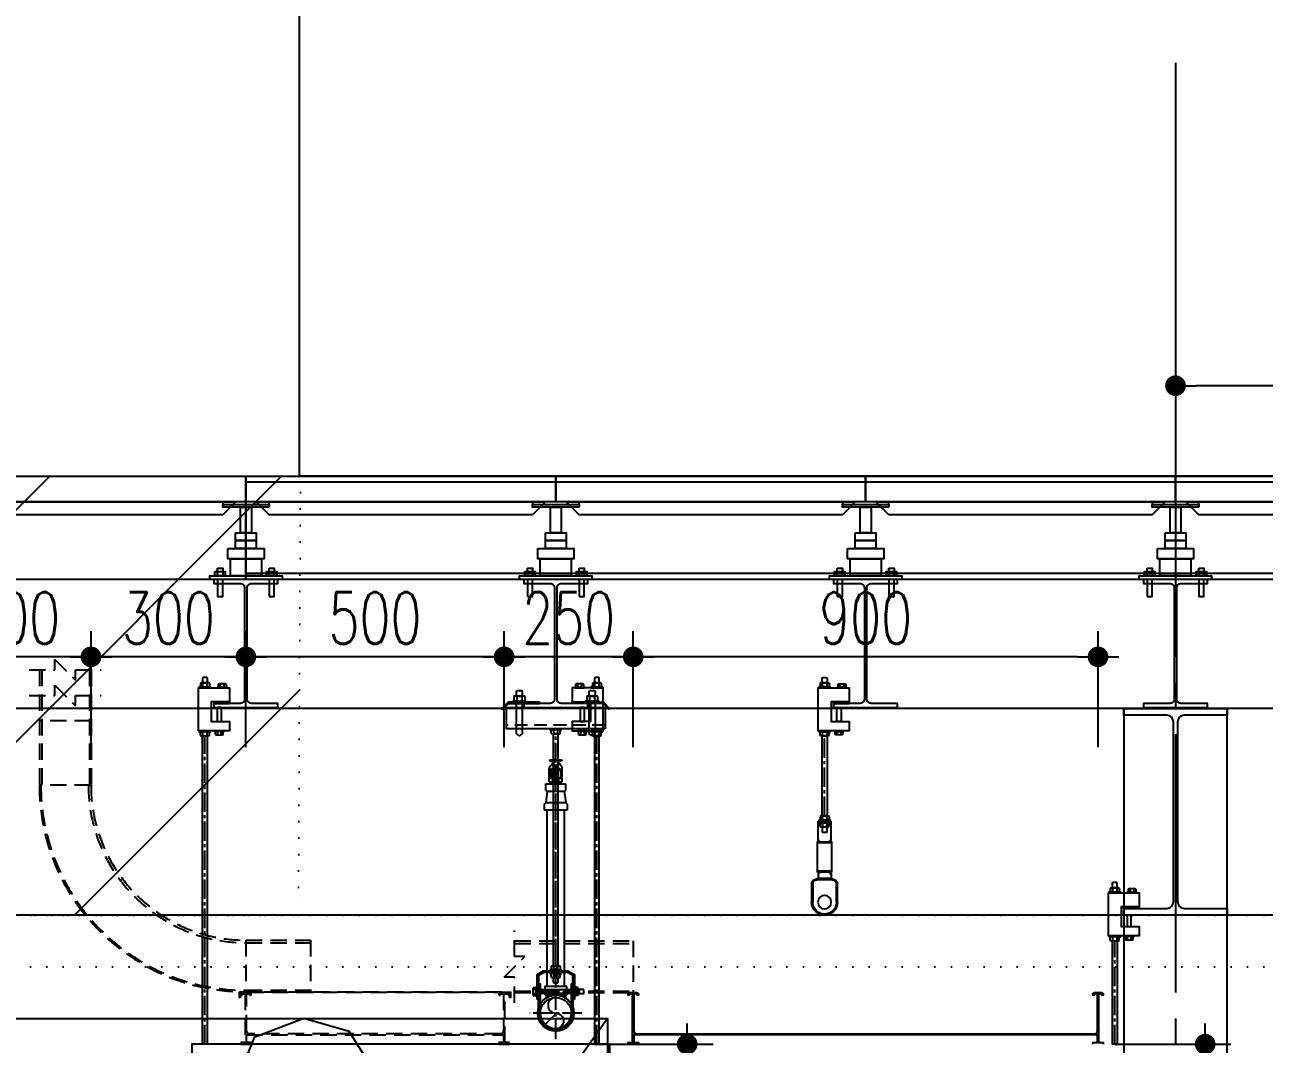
# Model space of a CAD drawing. Header units: millimetres. Extents: x -192235 to 515711, y 45168 to 947868.
# Drawn here: x 132572 to 134972, y 465600 to 467574 of the extents above; entities that cross this region are included whole.
import ezdxf
from ezdxf.enums import TextEntityAlignment as Align

# ---------------------------------------------------------------- set-up
doc = ezdxf.new("R2010")
doc.units = ezdxf.units.MM
doc.header["$LTSCALE"] = 1000
doc.header["$PDMODE"] = 1
for name, pattern in [('CENTER2', [1.125, 0.75, -0.125, 0.125, -0.125]), ('DOT2', [3.175, 0, -3.175]), ('HIDDEN', [0.375, 0.25, -0.125]), ('HIDDEN2', [4.7625, 3.175, -1.5875]), ('TPH12-SEC-@20-1$0$CENTERK0', [0.65, 0.5, -0.05, 0.05, -0.05]), ('TPH12-SEC-@20-1$0$CENTERK5', [6.916, 6.667, -0.083, 0.083, -0.083])]:
    doc.linetypes.add(name, pattern=pattern)
for name, color, linetype in [('0-LEVEL LINE', 4, 'DOT2'), ('0-tool', 1, 'Continuous'), ('e-eq-SWB', 130, 'Continuous'), ('E-POWER-CABL', 80, 'Continuous'), ('FS-EQ', 10, 'Continuous'), ('FS-LINE', 10, 'Continuous'), ('FS-Support-1', 2, 'Continuous'), ('Hook-up', 130, 'HIDDEN2'), ('LED-Light-L25', 7, 'Continuous'), ('LIGHTING', 2, 'Continuous'), ('LIGHTING-W', 7, 'Continuous'), ('M-DIM', 1, 'Continuous'), ('man', 7, 'Continuous'), ('MOVE-IN', 220, 'Continuous'), ('SM-SEC-Cm$0$SUPPORT', 2, 'Continuous'), ('SUPPORT', 2, 'Continuous'), ('TPH12-SEC-@20-1$0$H-SIN', 252, 'TPH12-SEC-@20-1$0$CENTERK5'), ('TPH12-SEC-@20-1$0$KABE1', 252, 'Continuous'), ('TPH12-SEC-@20-1$0$STEEL-NEDA', 252, 'Continuous'), ('TPH12-SEC-@20-1$0$STEEL2', 252, 'Continuous'), ('TPH12-SEC-@20-1$0$STEEL3', 252, 'Continuous'), ('TPH12-SEC-@20-1$0$SUGATA3', 252, 'Continuous'), ('WY-J-D', 2, 'Continuous'), ('WY-J-U', 2, 'Continuous'), ('YCD-Xfa-Sec-24$0$Raised Floor', 1, 'Continuous')]:
    doc.layers.add(name, color=color, linetype=linetype)
doc.styles.add('aa-txt', font='simplex.shx', dxfattribs={"width": 0.7, "bigfont": 'chineset.shx'})
doc.styles.add('ROMAND', font='romand', dxfattribs={"height": 5})
doc.dimstyles.new('50-DIM', dxfattribs={"dimscale": 50, "dimtxt": 2, "dimasz": 0.8, "dimexe": 1, "dimexo": 1, "dimgap": 0.5, "dimtad": 1, "dimdec": 0, "dimdsep": 46, "dimtxsty": 'aa-txt', "dimblk": 'DOT', "dimcen": 5, "dimclrd": 256, "dimclre": 256, "dimclrt": 256, "dimadec": 0, "dimazin": 0, "dimtfac": 1, "dimtdec": 0, "dimtix": 1, "dimtmove": 2, "dimatfit": 3, "dimldrblk": 'DOT', "dimfxl": 1, "dimtolj": 1, "dimtzin": 0, "dimarcsym": 0})
doc.dimstyles.new('50-DIM-ct', dxfattribs={"dimscale": 50, "dimtxt": 2, "dimasz": 0.8, "dimexe": 1, "dimexo": 1, "dimgap": 0.5, "dimtad": 1, "dimdec": 0, "dimdsep": 46, "dimtxsty": 'aa-txt', "dimblk": 'DOT', "dimcen": 5, "dimclrd": 256, "dimclre": 256, "dimclrt": 256, "dimadec": 0, "dimazin": 0, "dimtfac": 1, "dimtdec": 0, "dimtix": 1, "dimtmove": 2, "dimatfit": 3, "dimldrblk": 'DOT', "dimfxl": 1, "dimtvp": 1, "dimtolj": 1, "dimtzin": 0, "dimarcsym": 0})

# ---------------------------------------------------------------- blocks, each defined once
blk = doc.blocks.new('TPH12-SEC-@20-1')
at = {"layer": 'TPH12-SEC-@20-1$0$H-SIN'}
blk.add_line((83854.8, 466700), (201769.6, 466700), dxfattribs=at)
at = {"layer": 'TPH12-SEC-@20-1$0$KABE1'}
blk.add_lwpolyline([(133000, 466700), (133000, 466500), (130000, 466500), (130000, 466700), (133000, 466700)], dxfattribs=at)
at = {"layer": 'TPH12-SEC-@20-1$0$STEEL-NEDA'}
for points in [[(133062, 466500), (132938, 466500), (132938, 466492), (132989.5, 466492, -0.414214), (132997.5, 466484), (132997.5, 466268, -0.414214), (132989.5, 466260), (132938, 466260), (132938, 466252), (133062, 466252), (133062, 466260), (133010.5, 466260, -0.414214), (133002.5, 466268), (133002.5, 466484, -0.414214), (133010.5, 466492), (133062, 466492)], [(133662, 466500), (133538, 466500), (133538, 466492), (133589.5, 466492, -0.414214), (133597.5, 466484), (133597.5, 466268, -0.414214), (133589.5, 466260), (133538, 466260), (133538, 466252), (133662, 466252), (133662, 466260), (133610.5, 466260, -0.414214), (133602.5, 466268), (133602.5, 466484, -0.414214), (133610.5, 466492), (133662, 466492)], [(134262, 466500), (134138, 466500), (134138, 466492), (134189.5, 466492, -0.414214), (134197.5, 466484), (134197.5, 466268, -0.414214), (134189.5, 466260), (134138, 466260), (134138, 466252), (134262, 466252), (134262, 466260), (134210.5, 466260, -0.414214), (134202.5, 466268), (134202.5, 466484, -0.414214), (134210.5, 466492), (134262, 466492)], [(134862, 466500), (134738, 466500), (134738, 466492), (134789.5, 466492, -0.414214), (134797.5, 466484), (134797.5, 466268, -0.414214), (134789.5, 466260), (134738, 466260), (134738, 466252), (134862, 466252), (134862, 466260), (134810.5, 466260, -0.414214), (134802.5, 466268), (134802.5, 466484, -0.414214), (134810.5, 466492), (134862, 466492)]]:
    blk.add_lwpolyline(points, format="xyb", close=True, dxfattribs=at)
at = {"layer": 'TPH12-SEC-@20-1$0$STEEL2'}
blk.add_lwpolyline([(134700, 466250), (134900, 466250), (134900, 466237), (134817, 466237, 0.414214), (134804, 466224), (134804, 465876, 0.414214), (134817, 465863), (134900, 465863), (134900, 465850), (134700, 465850), (134700, 465863), (134783, 465863, 0.414214), (134796, 465876), (134796, 466224, 0.414214), (134783, 466237), (134700, 466237)], format="xyb", close=True, dxfattribs=at)
at = {"layer": 'TPH12-SEC-@20-1$0$STEEL3', "linetype": 'TPH12-SEC-@20-1$0$CENTERK0'}
blk.add_line((134800, 467500), (134800, 462400), dxfattribs=at)
at = {"layer": 'TPH12-SEC-@20-1$0$STEEL3'}
for p, q in [((145000, 466250), (130000, 466250)), ((145000, 465850), (130000, 465850))]:
    blk.add_line(p, q, dxfattribs=at)
blk.add_lwpolyline([(134700, 463950), (134900, 463950), (134900, 466250), (134700, 466250)], close=True, dxfattribs=at)
at = {"layer": 'TPH12-SEC-@20-1$0$SUGATA3'}
for p, q in [((136000, 466688), (133000, 466688)), ((133000, 466512), (136000, 466512))]:
    blk.add_line(p, q, dxfattribs=at)
blk.add_lwpolyline([(133000, 466700), (136000, 466700), (136000, 466500), (133000, 466500)], close=True, dxfattribs=at)
blk = doc.blocks.new('_Dot')
at = {"color": 0, "linetype": 'ByBlock', "lineweight": -2}
blk.add_line((-0.5, 0), (-1, 0), dxfattribs=at)
at = {"color": 0, "linetype": 'ByBlock', "const_width": 0.5}
blk.add_lwpolyline([(-0.25, 0, 1), (0.25, 0, 1)], format="xyb", close=True, dxfattribs=at)
blk = doc.blocks.new('*D57')
at = {"layer": 'DEFPOINTS', "color": 0, "transparency": 16777216}
for p in [(134800, 467100), (136265, 467100), (134800, 466875)]:
    blk.add_point(p, dxfattribs=at)
at = {"layer": 'MOVE-IN', "lineweight": -2, "transparency": 16777216}
for p, q in [((134800, 467050), (134800, 466825)), ((136265, 467050), (136265, 466825)), ((136225, 466875), (134840, 466875))]:
    blk.add_line(p, q, dxfattribs=at)
at = {"layer": 'MOVE-IN', "lineweight": -2, "transparency": 16777216, "xscale": 40, "yscale": 40, "zscale": 40, "rotation": 180}
blk.add_blockref('_Dot', (134800, 466875), dxfattribs=at)
at = {"layer": 'MOVE-IN', "lineweight": -2, "transparency": 16777216, "xscale": 40, "yscale": 40, "zscale": 40}
blk.add_blockref('_Dot', (136265, 466875), dxfattribs=at)
at = {"layer": 'MOVE-IN', "transparency": 16777216, "insert": (135532.5, 466950), "char_height": 100, "attachment_point": 5, "style": 'aa-txt'}
blk.add_mtext('\\A1;1465', dxfattribs=at)
blk = doc.blocks.new('DOT')
at = {"color": 0}
blk.add_line((-1, 0), (1, 0), dxfattribs=at)
at = {"color": 3, "const_width": 0.5}
blk.add_lwpolyline([(-0.25, 0, 1), (0.25, 0, 1)], format="xyb", close=True, dxfattribs=at)
blk = doc.blocks.new('Nut-M10')
for p, q in [((-10.9, 1.5), (-10.9, 0.5)), ((-8.7, 2.8), (-10.6, 2)), ((-10.4, 2), (10.4, 2)), ((-10.4, 0), (10.4, 0)), ((-8.7, 9.2), (-8.7, 2.8)), ((6.5, 10), (-6.5, 10)), ((-4.3, 9.2), (-4.3, 2.8)), ((4.3, 2.8), (4.3, 9.2)), ((8.7, 9.2), (8.7, 2.8)), ((8.7, 2.8), (10.6, 2)), ((10.9, 1.5), (10.9, 0.5))]:
    blk.add_line(p, q)
for centre, radius, start, end in [((-10.4, 1.5), 0.5, 90, 180), ((-10.4, 0.5), 0.5, 180, 270), ((-6.5, 6.7), 3.33, 49.441, 130.559), ((-6.5, 5.3), 3.33, 229.441, 310.559), ((0, -2.1), 12.1, 69.065, 110.935), ((0, 14.1), 12.1, 249.065, 290.935), ((6.5, 6.7), 3.33, 49.441, 130.559), ((6.5, 5.3), 3.33, 229.441, 310.559), ((10.4, 1.5), 0.5, 0, 90), ((10.4, 0.5), 0.5, 270, 0)]:
    blk.add_arc(centre, radius, start, end)
blk = doc.blocks.new('Nut-M8')
for p, q in [((-8.9, 1.2), (-8.9, 0.4)), ((-7.5, 2.2), (-8.7, 1.5)), ((-8.5, 1.6), (8.6, 1.6)), ((-8.5, 0), (8.6, 0)), ((-7.5, 7.3), (-7.5, 2.2)), ((5.6, 8), (-5.6, 8)), ((-3.8, 7.3), (-3.8, 2.2)), ((3.8, 2.2), (3.8, 7.3)), ((7.5, 7.3), (7.5, 2.2)), ((7.5, 2.2), (8.7, 1.5)), ((9, 1.2), (9, 0.4))]:
    blk.add_line(p, q)
for centre, radius, start, end in [((-8.5, 1.2), 0.4, 90, 180), ((-8.5, 0.4), 0.4, 180, 270), ((-5.6, 5), 3.03, 51.7868, 128.2132), ((-5.6, 4.6), 3.03, 231.7868, 308.2132), ((0, -3.2), 11.2, 70.3471, 109.6529), ((0, 12.8), 11.2, 250.3471, 289.6529), ((5.6, 5), 3.03, 51.7868, 128.2132), ((5.6, 4.6), 3.03, 231.7868, 308.2132), ((8.6, 1.2), 0.4, 0, 90), ((8.6, 0.4), 0.4, 270, 0)]:
    blk.add_arc(centre, radius, start, end)
blk = doc.blocks.new('HG-S-r')
blk.add_lwpolyline([(0.87, 5), (0.77, 4.9), (0.77, 4), (1.73, 4), (1.73, 4.9), (1.63, 5)], close=True)
blk.add_lwpolyline([(-0.5, 0.3), (0, 0.3), (0, -3.5), (-3.5, -3.5), (-3.5, -5.3), (2.5, -5.3), (2.5, 3), (-3.5, 3), (-3.5, 0.3), (-0.5, 0.3), (-0.5, 0), (-3.5, 0), (-3.5, 0.3)])
at = {"xscale": 0.1, "yscale": 0.1, "zscale": 0.1}
for name, p in [('Nut-M8', (-2.1, 3)), ('Nut-M10', (1.25, 3))]:
    blk.add_blockref(name, p, dxfattribs=at)
at = {"xscale": 0.1, "yscale": 0.1, "zscale": 0.1, "rotation": 180}
for name, p in [('Nut-M8', (-1.55, -5.3)), ('Nut-M10', (1.25, -5.3))]:
    blk.add_blockref(name, p, dxfattribs=at)
blk = doc.blocks.new('HG-S-l')
blk.add_lwpolyline([(-1.63, 5), (-1.73, 4.9), (-1.73, 4), (-0.77, 4), (-0.77, 4.9), (-0.87, 5)], close=True)
blk.add_lwpolyline([(0.5, 0.3), (0, 0.3), (0, -3.5), (3.5, -3.5), (3.5, -5.3), (-2.5, -5.3), (-2.5, 3), (3.5, 3), (3.5, 0.3), (0.5, 0.3), (0.5, 0), (3.5, 0), (3.5, 0.3)])
at = {"xscale": 0.1, "yscale": 0.1, "zscale": 0.1}
for name, p in [('Nut-M10', (-1.25, 3)), ('Nut-M8', (2.1, 3))]:
    blk.add_blockref(name, p, dxfattribs=at)
at = {"xscale": 0.1, "yscale": 0.1, "zscale": 0.1, "rotation": 180}
for name, p in [('Nut-M10', (-1.25, -5.3)), ('Nut-M8', (1.55, -5.3))]:
    blk.add_blockref(name, p, dxfattribs=at)
blk = doc.blocks.new('*D193')
at = {"layer": 'DEFPOINTS', "color": 0, "transparency": 16777216}
for p in [(133000, 466350), (133000, 466125), (133500, 466125)]:
    blk.add_point(p, dxfattribs=at)
at = {"layer": 'M-DIM', "lineweight": -2, "transparency": 16777216}
for p, q in [((133000, 466175), (133000, 466400)), ((133500, 466175), (133500, 466400)), ((133460, 466350), (133040, 466350))]:
    blk.add_line(p, q, dxfattribs=at)
at = {"layer": 'M-DIM', "lineweight": -2, "transparency": 16777216, "xscale": 40, "yscale": 40, "zscale": 40, "rotation": 180}
blk.add_blockref('DOT', (133000, 466350), dxfattribs=at)
at = {"layer": 'M-DIM', "lineweight": -2, "transparency": 16777216, "xscale": 40, "yscale": 40, "zscale": 40}
blk.add_blockref('DOT', (133500, 466350), dxfattribs=at)
at = {"layer": 'M-DIM', "transparency": 16777216, "insert": (133250, 466425), "char_height": 100, "attachment_point": 5, "style": 'aa-txt'}
blk.add_mtext('\\A1;500', dxfattribs=at)
blk = doc.blocks.new('*D194')
at = {"layer": 'DEFPOINTS', "color": 0, "transparency": 16777216}
for p in [(133629.5, 465600), (133629.5, 463950), (133854.5, 463950)]:
    blk.add_point(p, dxfattribs=at)
at = {"layer": 'M-DIM', "lineweight": -2, "transparency": 16777216}
for p, q in [((133679.5, 465600), (133904.5, 465600)), ((133854.5, 465560), (133854.5, 463990)), ((133679.5, 463950), (133904.5, 463950))]:
    blk.add_line(p, q, dxfattribs=at)
at = {"layer": 'M-DIM', "lineweight": -2, "transparency": 16777216, "xscale": 40, "yscale": 40, "zscale": 40}
for p, rotation in [((133854.5, 465600), 90), ((133854.5, 463950), 270)]:
    blk.add_blockref('DOT', p, dxfattribs=dict(at, rotation=rotation))
at = {"layer": 'M-DIM', "transparency": 16777216, "insert": (133779.5, 464775), "char_height": 100, "attachment_point": 5, "rotation": 90, "style": 'aa-txt'}
blk.add_mtext('\\A1;1650', dxfattribs=at)
blk = doc.blocks.new('*D195')
at = {"layer": 'DEFPOINTS', "color": 0, "transparency": 16777216}
for p in [(132700, 466350), (132700, 466125), (133000, 466125)]:
    blk.add_point(p, dxfattribs=at)
at = {"layer": 'M-DIM', "lineweight": -2, "transparency": 16777216}
for p, q in [((132700, 466175), (132700, 466400)), ((133000, 466175), (133000, 466400)), ((132960, 466350), (132740, 466350))]:
    blk.add_line(p, q, dxfattribs=at)
at = {"layer": 'M-DIM', "lineweight": -2, "transparency": 16777216, "xscale": 40, "yscale": 40, "zscale": 40, "rotation": 180}
blk.add_blockref('DOT', (132700, 466350), dxfattribs=at)
at = {"layer": 'M-DIM', "lineweight": -2, "transparency": 16777216, "xscale": 40, "yscale": 40, "zscale": 40}
blk.add_blockref('DOT', (133000, 466350), dxfattribs=at)
at = {"layer": 'M-DIM', "transparency": 16777216, "insert": (132850, 466425), "char_height": 100, "attachment_point": 5, "style": 'aa-txt'}
blk.add_mtext('\\A1;300', dxfattribs=at)
blk = doc.blocks.new('*D192')
at = {"layer": 'DEFPOINTS', "color": 0, "transparency": 16777216}
for p in [(132400, 466350), (132400, 466125), (132700, 466125)]:
    blk.add_point(p, dxfattribs=at)
at = {"layer": 'M-DIM', "lineweight": -2, "transparency": 16777216}
for p, q in [((132400, 466175), (132400, 466400)), ((132700, 466175), (132700, 466400)), ((132660, 466350), (132440, 466350))]:
    blk.add_line(p, q, dxfattribs=at)
at = {"layer": 'M-DIM', "lineweight": -2, "transparency": 16777216, "xscale": 40, "yscale": 40, "zscale": 40, "rotation": 180}
blk.add_blockref('DOT', (132400, 466350), dxfattribs=at)
at = {"layer": 'M-DIM', "lineweight": -2, "transparency": 16777216, "xscale": 40, "yscale": 40, "zscale": 40}
blk.add_blockref('DOT', (132700, 466350), dxfattribs=at)
at = {"layer": 'M-DIM', "transparency": 16777216, "insert": (132550, 466425), "char_height": 100, "attachment_point": 5, "style": 'aa-txt'}
blk.add_mtext('\\A1;300', dxfattribs=at)
blk = doc.blocks.new('Man-170-C')
for points in [[(17.99, 67.27), (17.99, 66.39), (17.99, 59.57), (17.99, 54.37), (17.99, 45.58), (19.59, 42.78), (19.59, 35.99), (19.59, 26.77), (19.59, 20.78), (21.59, 17.58), (21.99, 12.39), (20.39, 9.99), (15.59, 9.59), (11.19, 7.59), (6.4, 10.39), (3.6, 15.98), (1.2, 22.78), (2.4, 37.59), (1.2, 52.37), (-2, 70.39), (-2, 77.58), (-2, 73.98), (-1.2, 66.79), (0, 53.57), (-1.2, 51.58), (-2.4, 49.98), (-6, 41.59), (-7.2, 35.19), (-8, 25.17), (-8.79, 20.78), (-6.4, 14.38), (-7.6, 9.59), (-11.19, 8.79), (-16.39, 8.79), (-21.59, 8.79), (-24.79, 10.79), (-22.79, 16.38), (-22.39, 21.18), (-22.39, 27.57), (-19.59, 35.99), (-20.39, 43.58), (-19.19, 53.57), (-19.19, 57.17), (-17.19, 64.79), (-16.79, 70.79), (-16.79, 72.38), (-13.99, 84.77), (-12.79, 88.77), (-13.99, 93.16), (-15.59, 97.56), (-15.99, 101.95), (-15.99, 108.74), (-15.99, 115.14), (-13.99, 120.73), (-16.79, 110.34), (-16.79, 107.94), (-15.99, 102.75), (-17.59, 102.75), (-25.19, 102.75), (-27.58, 102.35), (-30.78, 101.55), (-33.58, 101.55), (-35.98, 101.15), (-39.18, 101.95), (-41.18, 103.15), (-42.38, 103.55), (-43.97, 105.95), (-43.97, 108.34), (-42.78, 112.34), (-40.78, 113.94), (-39.18, 113.94), (-36.38, 114.34), (-33.98, 113.14), (-23.19, 113.94), (-23.19, 115.54), (-22.79, 117.53), (-20.39, 118.73), (-20.39, 121.53), (-19.19, 123.53), (-17.19, 128.72), (-17.19, 131.12), (-14.79, 136.31), (-9.59, 138.31), (-8.79, 142.71), (-9.99, 149.9), (-11.59, 159.49), (-11.59, 163.08), (-8.79, 167.48), (0, 170), (9.59, 166.28), (11.19, 162.29), (11.99, 150.7), (11.59, 142.71), (13.99, 140.31), (20, 136.11), (23.87, 131.44), (30.01, 109.96), (29.98, 103.15), (27.98, 89.56), (23.73, 78.21), (21.87, 72.07), (21.6, 67.94), (16.79, 66.79), (13.59, 70.79), (15.19, 75.98), (13.19, 74.38), (11.99, 75.98), (17.33, 81.28), (19.3, 89.1), (19.99, 95.56), (21.59, 97.16), (20.79, 103.55), (18.39, 109.54), (16.79, 117.13), (16.79, 121.93), (17.19, 123.53)], [(-8.4, 158.19), (-1.2, 159.09), (2.4, 159.09), (6.4, 159.49), (7.6, 159.89), (4.4, 162.69), (2, 162.69), (-5.2, 161.89), (-8.4, 159.09), (-8.4, 155.09), (-7.2, 151.1), (-6.4, 148.3), (-6.4, 146.3), (0.8, 144.7), (5.2, 145.9), (8.79, 146.7), (9.19, 153.5), (7.6, 159.89)], [(-9.81, 138.23), (0.8, 136.71), (4.4, 136.71), (8, 136.71), (10.79, 138.31), (13.91, 140.39)], [(-4.66, 137.49), (-1.2, 135.12), (0.4, 131.92), (1.6, 127.92), (1.6, 120.33), (1.6, 115.14), (1.6, 107.15), (1.2, 101.55), (2.4, 98.75), (1.6, 95.16), (1.6, 93.56), (0.8, 90.76)], [(6.14, 136.71), (4, 133.92), (3.2, 130.72), (1.6, 126.72)], [(-42.88, 111.98), (-45.93, 113.2), (-48.73, 112), (-51.93, 112.4), (-54.33, 110.8), (-53.83, 107.87), (-52.27, 105.72), (-50.33, 104.41), (-47.93, 102.01), (-43.93, 102.81), (-41.13, 103.12)], [(21.5, 97.06), (21.56, 97.35)], [(-12.79, 89.17), (-4.8, 87.97), (0.8, 88.77), (5.6, 89.17), (8.79, 89.17), (14.79, 88.77), (18.79, 88.77), (19.27, 88.83)], [(19.2, 88.17), (16.79, 87.57), (9.99, 88.37), (5.6, 87.57), (-0.4, 87.17), (-4.8, 86.77), (-9.59, 86.77), (-13.11, 87.72)], [(7.61, 9.68), (6.8, 5.59), (6.8, 2.8), (9.19, 1.2), (11.59, 0.4), (14.79, 0), (18.39, 0.8), (20.79, 1.6), (21.59, 6.79), (20.26, 9.98)], [(-20.12, 8.79), (-21.19, 5.59), (-21.99, 2.4), (-21.19, 1.2), (-20.39, 0.8), (-18.39, 0), (-14.79, 0), (-11.19, 0), (-8, 0), (-7.6, 3.6), (-9.02, 9.27)]]:
    blk.add_lwpolyline(points)
blk = doc.blocks.new('Man-R-170-C')
at = {"xscale": -1}
blk.add_blockref('Man-170-C', (0, 0), dxfattribs=at)
at = {"style": 'aa-txt', "width": 0.7}
blk.add_text('UIS-170', height=4, dxfattribs=at).set_placement((0, 110), align=Align.CENTER)
blk = doc.blocks.new('SP-H-1')
at = {"layer": 'FS-EQ'}
for p, q in [((-1.21, 9.66), (-1.21, 9.57)), ((-1.21, 9.66), (-1.13, 9.66)), ((-1.13, 9.66), (-1.13, 9.57)), ((-1.13, 9.63), (-1.13, 9.57)), ((-0.99, 9.62), (-0.77, 9.61)), ((-0.99, 9.62), (-0.99, 9.53)), ((-0.83, 9.7), (0.83, 9.7)), ((-0.77, 9.61), (-0.77, 9.52)), ((-0.62, 9.61), (-0.35, 9.61)), ((-0.62, 9.61), (-0.62, 9.52)), ((-0.35, 9.61), (-0.35, 9.52)), ((-0.14, 9.6), (-0.13, 9.66)), ((-0.14, 9.61), (0.14, 9.61)), ((-0.14, 9.61), (-0.14, 9.52)), ((0.14, 9.6), (0.13, 9.66)), ((0.14, 9.61), (0.14, 9.52)), ((0.35, 9.61), (0.35, 9.52)), ((0.62, 9.61), (0.35, 9.61)), ((0.62, 9.61), (0.62, 9.52)), ((0.99, 9.62), (0.77, 9.61)), ((0.77, 9.61), (0.77, 9.52)), ((0.99, 9.62), (0.99, 9.53)), ((1.13, 9.66), (1.13, 9.57)), ((1.22, 9.66), (1.13, 9.66)), ((1.13, 9.63), (1.13, 9.57)), ((1.22, 9.66), (1.22, 9.57)), ((1.22, 9.6), (1.22, 9.57)), ((-1.25, 5.5), (-1.25, 8.29)), ((-1.24, 8.35), (-0.45, 9.3)), ((-1.02, 6.2), (-1.24, 8.25)), ((-1.21, 9.57), (-1.13, 9.57)), ((-0.99, 9.53), (-0.77, 9.52)), ((-0.9, 8.07), (-0.9, 6.2)), ((-0.3, 8.55), (-0.79, 7.9)), ((-0.62, 9.52), (-0.35, 9.52)), ((-0.32, 8.6), (0.32, 8.6)), ((-0.3, 8.55), (0.3, 8.55)), ((-0.25, 8.16), (-0.25, 6.4)), ((-0.14, 9.52), (0.14, 9.52)), ((0.25, 8.16), (0.25, 6.4)), ((0.3, 8.55), (0.79, 7.9)), ((0.62, 9.52), (0.35, 9.52)), ((1.24, 8.35), (0.45, 9.3)), ((0.99, 9.53), (0.77, 9.52)), ((0.9, 8.1), (0.9, 6.2)), ((1.03, 6.2), (1.24, 8.25)), ((1.22, 9.57), (1.13, 9.57)), ((1.25, 5.5), (1.25, 8.29)), ((-1.9, 5.1), (1.9, 5.1)), ((-1.25, 5.5), (1.25, 5.5)), ((-1.02, 6.2), (1.03, 6.2)), ((-0.6, 5.5), (-0.6, 6.4)), ((-0.6, 6.4), (0.6, 6.4)), ((0.6, 5.5), (0.6, 6.4))]:
    blk.add_line(p, q, dxfattribs=at)
for centre, radius, start, end in [((-0.93, 8.75), 0.955, 84.0829, 107.6622), ((-0.92, 9.1), 0.592, 87.634, 110.8646), ((-0.74, 9.01), 0.681, 107.7143, 125.0736), ((-0.75, 9.26), 0.433, 91.8537, 123.1257), ((-0.83, 9.35), 0.347, 78.6251, 99.8563), ((-0.49, 9.38), 0.315, 104.4487, 153.9759), ((-0.6, 9.46), 0.226, 88.1263, 139.7268), ((-0.46, 9.49), 0.204, 100.0382, 141.9173), ((-0.56, 8.91), 0.784, 84.9677, 92.2638), ((-0.26, 9.6), 0.0861, 105.0543, 169.5675), ((-0.09, 9.48), 0.262, 131.7568, 170.5499), ((-0.23, 9.53), 0.161, 53.7998, 110.9693), ((-0.21, 9.56), 0.123, 53.4161, 115.819), ((0.23, 9.53), 0.161, 69.0307, 126.2002), ((0.21, 9.56), 0.123, 64.181, 126.5839), ((0.09, 9.48), 0.262, 9.4501, 48.2432), ((0.26, 9.6), 0.0861, 10.4325, 74.9457), ((0.56, 8.91), 0.784, 87.7362, 95.0323), ((0.46, 9.49), 0.204, 38.0827, 79.9618), ((0.49, 9.38), 0.315, 26.0241, 75.5513), ((0.6, 9.46), 0.226, 40.2732, 91.8737), ((0.83, 9.35), 0.347, 80.1437, 101.3749), ((0.75, 9.26), 0.433, 56.8743, 88.1463), ((0.93, 8.75), 0.955, 72.3378, 95.9171), ((0.92, 9.1), 0.592, 69.1354, 92.366), ((0.74, 9.01), 0.681, 54.9264, 72.2857), ((-1.11, 8.29), 0.139, 157.0298, 197.1193), ((-0.51, 7.64), 0.388, 136.5249, 182.9908), ((2.27, 9.44), 2.72, 178.7323, 199.1653), ((0, 8.12), 0.254, 10.4828, 169.5172), ((-0.03, 8.43), 0.184, 139.0501, 221.9684), ((0.03, 8.43), 0.184, 318.6569, 40.9499), ((-2.27, 9.44), 2.72, 340.8347, 1.2677), ((0.51, 7.64), 0.388, 357.0092, 43.4751), ((1.11, 8.29), 0.139, 342.8807, 22.9702), ((-1.24, 5.27), 0.303, 326.9119, 50.7686), ((1.33, 5.25), 0.371, 138.0713, 204.2482)]:
    blk.add_arc(centre, radius, start, end, dxfattribs=at)
at = {"layer": 'FS-LINE'}
for p, q in [((-1.9, 3.85), (-1.9, 5.1)), ((-1.9, 5.1), (1.9, 5.1)), ((1.9, 5.1), (1.9, 3.85)), ((-1.65, 3.6), (-1.95, 1.5)), ((-1.9, 3.85), (-1.65, 3.6)), ((1.9, 3.85), (1.65, 3.6)), ((1.65, 3.6), (1.95, 1.5)), ((-2.2, 1.25), (-1.95, 1.5)), ((-2.2, 0), (-2.2, 1.25)), ((2.2, 0), (-2.2, 0)), ((2.2, 1.25), (1.95, 1.5)), ((2.2, 1.25), (2.2, 0))]:
    blk.add_line(p, q, dxfattribs=at)
for points in [[(1.65, 3.6), (-1.65, 3.6)], [(-1.95, 1.5), (1.95, 1.5)]]:
    blk.add_lwpolyline(points, dxfattribs=at)
at = {"layer": 'FS-EQ', "style": 'ROMAND'}
blk.add_text('V27', height=0.35, rotation=180, dxfattribs=at).set_placement((0.01, 5.84), align=Align.MIDDLE)
blk = doc.blocks.new('Nut-M12')
for p, q in [((-13, 1.8), (-13, 0.6)), ((-10.4, 3.3), (-12.6, 2.3)), ((-12.4, 2.4), (12.4, 2.4)), ((-12.4, 0), (12.4, 0)), ((-10.4, 11), (-10.4, 3.3)), ((7.8, 12), (-7.8, 12)), ((-5.2, 11), (-5.2, 3.3)), ((5.2, 3.3), (5.2, 11)), ((10.4, 11), (10.4, 3.3)), ((10.4, 3.3), (12.6, 2.3)), ((13, 1.8), (13, 0.6))]:
    blk.add_line(p, q)
for centre, radius, start, end in [((-12.4, 1.8), 0.6, 90, 180), ((-12.4, 0.6), 0.6, 180, 270), ((-7.8, 8), 4.03, 49.8296, 130.1704), ((-7.8, 6.4), 4.03, 229.8296, 310.1704), ((0, -2.7), 14.7, 69.2784, 110.7216), ((0, 17.1), 14.7, 249.2784, 290.7216), ((7.8, 8), 4.03, 49.8296, 130.1704), ((7.8, 6.4), 4.03, 229.8296, 310.1704), ((12.4, 1.8), 0.6, 0, 90), ((12.4, 0.6), 0.6, 270, 0)]:
    blk.add_arc(centre, radius, start, end)
blk = doc.blocks.new('FS-L25-1')
at = {"layer": 'FS-LINE'}
h = blk.add_hatch(dxfattribs=at)
h.set_pattern_fill('ANSI31', color=1, scale=15, style=0)
h.set_pattern_definition([(45, (139828.326, 401638.76), (-33.67596, 33.67596), [])])
edge = h.paths.add_edge_path()
edge.add_arc((175600, 465660.2), 30.2, 90, 270)
edge.add_arc((175600, 465645.1), 15.1, 270, 450)
edge.add_arc((175600, 465675.2), 15.1, 90, 270, ccw=False)
at = {"layer": 'FS-LINE', "color": 1, "linetype": 'CENTER2', "ltscale": 0.05}
for p, q in [((175600, 465710.3), (175600, 466150)), ((175600, 465610), (175600, 465710.3)), ((175650.2, 465660.2), (175549.8, 465660.2))]:
    blk.add_line(p, q, dxfattribs=at)
at = {"layer": 'FS-LINE'}
for p, q in [((175583.3, 465711.5), (175583.3, 466053)), ((175616.7, 465711.5), (175616.7, 466053)), ((175583.3, 465695.5), (175580.3, 465689)), ((175616.7, 465695.5), (175619.7, 465689))]:
    blk.add_line(p, q, dxfattribs=at)
blk.add_lwpolyline([(175578.5, 465695.5), (175621.5, 465695.5), (175621.5, 465711.5), (175578.5, 465711.5)], close=True, dxfattribs=at)
blk.add_lwpolyline([(175600, 465690.3, 1), (175600, 465660.2, -1), (175600, 465630, -1)], format="xyb", close=True, dxfattribs=at)
for radius in [35, 30.2]:
    blk.add_circle((175600, 465660.2), radius, dxfattribs=at)
at = {"layer": 'FS-Support-1', "linetype": 'HIDDEN', "ltscale": 0.1}
blk.add_line((175695.5, 466217.7), (175504.5, 466217.7), dxfattribs=at)
at = {"layer": 'FS-Support-1', "linetype": 'CENTER2', "ltscale": 0.05}
blk.add_line((175600, 465752), (175600, 466200.7), dxfattribs=at)
at = {"layer": 'FS-Support-1'}
for points in [[(175496.5, 466248), (175508.5, 466260), (175568.5, 466260), (175568.5, 466262), (175507.7, 466262), (175495.1, 466249.4), (175496.5, 466248)], [(175703.5, 466248), (175691.5, 466260), (175631.5, 466260), (175631.5, 466262), (175692.3, 466262), (175704.9, 466249.4), (175703.5, 466248)]]:
    blk.add_lwpolyline(points, dxfattribs=at)
for points in [[(175535.8, 466204.3), (175535.8, 466260), (175523.1, 466260), (175523.1, 466204.3, 1)], [(175676.8, 466204.3), (175676.8, 466260), (175664.1, 466260), (175664.1, 466204.3, 1)]]:
    blk.add_lwpolyline(points, format="xyb", close=True, dxfattribs=at)
at = {"layer": 'FS-Support-1', "ltscale": 0.1}
blk.add_lwpolyline([(175695.5, 466210.7), (175504.5, 466210.7), (175504.5, 466252), (175695.5, 466252)], close=True, dxfattribs=at)
at = {"layer": 'FS-Support-1'}
blk.add_lwpolyline([(175595.2, 465752), (175604.8, 465752), (175604.8, 466200.7), (175595.2, 466200.7)], close=True, dxfattribs=at)
at = {"layer": 'SUPPORT', "linetype": 'CENTER2', "ltscale": 0.05}
blk.add_line((175569.8, 465702), (175630.2, 465702), dxfattribs=at)
at = {"layer": 'SUPPORT'}
for points in [[(175524.1, 466284), (175523.1, 466283), (175523.1, 466274), (175535.8, 466274), (175535.8, 466283), (175534.8, 466284)], [(175665.1, 466284), (175664.1, 466283), (175664.1, 466274), (175676.8, 466274), (175676.8, 466283), (175675.8, 466284)], [(175622.8, 465739), (175577.2, 465739), (175566.8, 465733), (175566.8, 465687), (175563.8, 465687), (175563.8, 465734.7), (175576.4, 465742), (175623.6, 465742), (175636.2, 465734.7), (175636.2, 465687), (175633.2, 465687), (175633.2, 465733)], [(175603.8, 465719), (175604.8, 465720), (175604.8, 465729), (175595.2, 465729), (175595.2, 465720), (175596.2, 465719)], [(175569.8, 465698.1), (175569.8, 465706), (175630.2, 465706), (175630.2, 465698.1)], [(175654.2, 465705), (175653.2, 465706), (175644.2, 465706), (175644.2, 465698.1), (175653.2, 465698.1), (175654.2, 465699.1)]]:
    blk.add_lwpolyline(points, close=True, dxfattribs=at)
blk.add_lwpolyline([(175633.2, 465660.2, -1), (175566.8, 465660.2), (175566.8, 465717), (175569.8, 465717), (175569.8, 465660.2, 1), (175630.2, 465660.2), (175630.2, 465717), (175633.2, 465717)], format="xyb", close=True, dxfattribs=at)
at = {"layer": 'FS-LINE', "xscale": 10, "yscale": 10, "zscale": 10}
blk.add_blockref('SP-H-1', (175600, 466053), dxfattribs=at)
at = {"layer": 'SUPPORT'}
for name, p in [('Nut-M12', (175529.5, 466262)), ('Nut-M12', (175670.5, 466262)), ('Nut-M10', (175600, 465742))]:
    blk.add_blockref(name, p, dxfattribs=at)
for name, p, rotation in [('Nut-M10', (175600, 466210.7), 180), ('Nut-M10', (175600, 465739), 180), ('Nut-M8', (175563.8, 465702), 90), ('Nut-M8', (175636.2, 465702), 270)]:
    blk.add_blockref(name, p, dxfattribs=dict(at, rotation=rotation))
blk = doc.blocks.new('SP-L25-25')
at = {"layer": 'FS-LINE'}
blk.add_blockref('FS-L25-1', (-42000, 0), dxfattribs=at)
blk = doc.blocks.new('*D293')
at = {"layer": 'DEFPOINTS', "color": 0, "transparency": 16777216}
for p in [(133750, 466350), (133750, 466125), (134650, 466125)]:
    blk.add_point(p, dxfattribs=at)
at = {"layer": 'M-DIM', "lineweight": -2, "transparency": 16777216}
for p, q in [((133750, 466175), (133750, 466400)), ((134650, 466175), (134650, 466400)), ((134610, 466350), (133790, 466350))]:
    blk.add_line(p, q, dxfattribs=at)
at = {"layer": 'M-DIM', "lineweight": -2, "transparency": 16777216, "xscale": 40, "yscale": 40, "zscale": 40, "rotation": 180}
blk.add_blockref('DOT', (133750, 466350), dxfattribs=at)
at = {"layer": 'M-DIM', "lineweight": -2, "transparency": 16777216, "xscale": 40, "yscale": 40, "zscale": 40}
blk.add_blockref('DOT', (134650, 466350), dxfattribs=at)
at = {"layer": 'M-DIM', "transparency": 16777216, "insert": (134200, 466425), "char_height": 100, "attachment_point": 5, "style": 'aa-txt'}
blk.add_mtext('\\A1;900', dxfattribs=at)
blk = doc.blocks.new('*D294')
at = {"layer": 'DEFPOINTS', "color": 0, "transparency": 16777216}
for p in [(134632.5, 465600), (134632.5, 463950), (134857.5, 463950)]:
    blk.add_point(p, dxfattribs=at)
at = {"layer": 'M-DIM', "lineweight": -2, "transparency": 16777216}
for p, q in [((134682.5, 465600), (134907.5, 465600)), ((134857.5, 465560), (134857.5, 463990)), ((134682.5, 463950), (134907.5, 463950))]:
    blk.add_line(p, q, dxfattribs=at)
at = {"layer": 'M-DIM', "lineweight": -2, "transparency": 16777216, "xscale": 40, "yscale": 40, "zscale": 40}
for p, rotation in [((134857.5, 465600), 90), ((134857.5, 463950), 270)]:
    blk.add_blockref('DOT', p, dxfattribs=dict(at, rotation=rotation))
at = {"layer": 'M-DIM', "transparency": 16777216, "insert": (134782.5, 464775), "char_height": 100, "attachment_point": 5, "rotation": 90, "style": 'aa-txt'}
blk.add_mtext('\\A1;1650', dxfattribs=at)
blk = doc.blocks.new('*D295')
at = {"layer": 'DEFPOINTS', "color": 0, "transparency": 16777216}
for p in [(133500, 466350), (133500, 466125), (133750, 466125)]:
    blk.add_point(p, dxfattribs=at)
at = {"layer": 'M-DIM', "lineweight": -2, "transparency": 16777216}
for p, q in [((133500, 466175), (133500, 466400)), ((133750, 466175), (133750, 466400)), ((133710, 466350), (133540, 466350))]:
    blk.add_line(p, q, dxfattribs=at)
at = {"layer": 'M-DIM', "lineweight": -2, "transparency": 16777216, "xscale": 40, "yscale": 40, "zscale": 40, "rotation": 180}
blk.add_blockref('DOT', (133500, 466350), dxfattribs=at)
at = {"layer": 'M-DIM', "lineweight": -2, "transparency": 16777216, "xscale": 40, "yscale": 40, "zscale": 40}
blk.add_blockref('DOT', (133750, 466350), dxfattribs=at)
at = {"layer": 'M-DIM', "transparency": 16777216, "insert": (133625, 466425), "char_height": 100, "attachment_point": 5, "style": 'aa-txt'}
blk.add_mtext('\\A1;250', dxfattribs=at)
blk = doc.blocks.new('YCD-Xfa-Sec-24')
at = {"layer": 'YCD-Xfa-Sec-24$0$Raised Floor'}
for points in [[(575200, 396700), (574600, 396700), (574600, 396650), (575200, 396650)], [(575800, 396700), (575200, 396700), (575200, 396650), (575800, 396650)], [(576400, 396700), (575800, 396700), (575800, 396650), (576400, 396650)], [(577000, 396700), (576400, 396700), (576400, 396650), (577000, 396650)], [(577600, 396700), (577000, 396700), (577000, 396650), (577600, 396650)], [(574645, 396625), (575155, 396625), (575180, 396650), (574620, 396650)], [(575155, 396650), (575245, 396650), (575245, 396645), (575155, 396645)], [(575155, 396640), (575245, 396640), (575245, 396645), (575155, 396645)], [(575210.5, 396640), (575189.5, 396640), (575189.5, 396590), (575210.5, 396590)], [(575245, 396625), (575755, 396625), (575780, 396650), (575220, 396650)], [(575755, 396650), (575845, 396650), (575845, 396645), (575755, 396645)], [(575755, 396640), (575845, 396640), (575845, 396645), (575755, 396645)], [(575810.5, 396640), (575789.5, 396640), (575789.5, 396590), (575810.5, 396590)], [(575845, 396625), (576355, 396625), (576380, 396650), (575820, 396650)], [(576355, 396650), (576445, 396650), (576445, 396645), (576355, 396645)], [(576355, 396640), (576445, 396640), (576445, 396645), (576355, 396645)], [(576410.5, 396640), (576389.5, 396640), (576389.5, 396590), (576410.5, 396590)], [(576445, 396625), (576955, 396625), (576980, 396650), (576420, 396650)], [(576955, 396650), (577045, 396650), (577045, 396645), (576955, 396645)], [(576955, 396640), (577045, 396640), (577045, 396645), (576955, 396645)], [(577010.5, 396640), (576989.5, 396640), (576989.5, 396590), (577010.5, 396590)], [(577045, 396625), (577555, 396625), (577580, 396650), (577020, 396650)], [(575220, 396590), (575180, 396590), (575180, 396575), (575220, 396575)], [(575820, 396590), (575780, 396590), (575780, 396575), (575820, 396575)], [(576420, 396590), (576380, 396590), (576380, 396575), (576420, 396575)], [(577020, 396590), (576980, 396590), (576980, 396575), (577020, 396575)], [(575235, 396560), (575165, 396560), (575165, 396540), (575235, 396540)], [(575220, 396575), (575180, 396575), (575180, 396560), (575220, 396560)], [(575835, 396560), (575765, 396560), (575765, 396540), (575835, 396540)], [(575820, 396575), (575780, 396575), (575780, 396560), (575820, 396560)], [(576435, 396560), (576365, 396560), (576365, 396540), (576435, 396540)], [(576420, 396575), (576380, 396575), (576380, 396560), (576420, 396560)], [(577035, 396560), (576965, 396560), (576965, 396540), (577035, 396540)], [(577020, 396575), (576980, 396575), (576980, 396560), (577020, 396560)], [(575230, 396540), (575170, 396540), (575170, 396507), (575230, 396507)], [(575830, 396540), (575770, 396540), (575770, 396507), (575830, 396507)], [(576430, 396540), (576370, 396540), (576370, 396507), (576430, 396507)], [(577030, 396540), (576970, 396540), (576970, 396507), (577030, 396507)], [(575160, 396515), (575140, 396515), (575140, 396507), (575160, 396507)], [(575155, 396522), (575145, 396522), (575145, 396507), (575155, 396507)], [(575260, 396515), (575240, 396515), (575240, 396507), (575260, 396507)], [(575255, 396522), (575245, 396522), (575245, 396507), (575255, 396507)], [(575760, 396515), (575740, 396515), (575740, 396507), (575760, 396507)], [(575755, 396522), (575745, 396522), (575745, 396507), (575755, 396507)], [(575860, 396515), (575840, 396515), (575840, 396507), (575860, 396507)], [(575855, 396522), (575845, 396522), (575845, 396507), (575855, 396507)], [(576360, 396515), (576340, 396515), (576340, 396507), (576360, 396507)], [(576355, 396522), (576345, 396522), (576345, 396507), (576355, 396507)], [(576460, 396515), (576440, 396515), (576440, 396507), (576460, 396507)], [(576455, 396522), (576445, 396522), (576445, 396507), (576455, 396507)], [(576960, 396515), (576940, 396515), (576940, 396507), (576960, 396507)], [(576955, 396522), (576945, 396522), (576945, 396507), (576955, 396507)], [(577060, 396515), (577040, 396515), (577040, 396507), (577060, 396507)], [(577055, 396522), (577045, 396522), (577045, 396507), (577055, 396507)], [(575130, 396500), (575270, 396500), (575270, 396507), (575130, 396507)], [(575155, 396467), (575145, 396467), (575145, 396500), (575155, 396500)], [(575255, 396467), (575245, 396467), (575245, 396500), (575255, 396500)], [(575730, 396500), (575870, 396500), (575870, 396507), (575730, 396507)], [(575755, 396467), (575745, 396467), (575745, 396500), (575755, 396500)], [(575855, 396467), (575845, 396467), (575845, 396500), (575855, 396500)], [(576330, 396500), (576470, 396500), (576470, 396507), (576330, 396507)], [(576355, 396467), (576345, 396467), (576345, 396500), (576355, 396500)], [(576455, 396467), (576445, 396467), (576445, 396500), (576455, 396500)], [(576930, 396500), (577070, 396500), (577070, 396507), (576930, 396507)], [(576955, 396467), (576945, 396467), (576945, 396500), (576955, 396500)], [(577055, 396467), (577045, 396467), (577045, 396500), (577055, 396500)]]:
    blk.add_lwpolyline(points, close=True, dxfattribs=at)
blk = doc.blocks.new('WY-J-U')
at = {"layer": 'WY-J-U'}
for p, q in [((-12.5, 42), (12.5, 42)), ((-12.5, 4.5), (-12.5, 42)), ((-12.5, 40.5), (12.5, 40.5)), ((12.5, 4.5), (12.5, 42)), ((-12.5, 4.5), (-10.5, 4.5)), ((-12.5, 1.5), (12.5, 1.5)), ((-12.5, 0), (-12.5, 1.5)), ((-12.5, 0), (12.5, 0)), ((-10.5, 1.5), (-10.5, 4.5)), ((10.5, 1.5), (10.5, 4.5)), ((10.5, 4.5), (12.5, 4.5)), ((12.5, 0), (12.5, 1.5))]:
    blk.add_line(p, q, dxfattribs=at)
blk = doc.blocks.new('LED-38W-W')
blk.add_circle((0, -45), 13)
at = {"layer": 'LIGHTING-W'}
for p, q in [((-15, 0), (15, 0)), ((-25, -45), (-25, -10)), ((-23, -45), (-23, -10)), ((-15, -2), (15, -2)), ((23, -10), (23, -45)), ((25, -10), (25, -45))]:
    blk.add_line(p, q, dxfattribs=at)
for centre, radius, start, end in [((-15, -10), 10, 90, 180), ((15, -10), 10, 0, 90), ((-15, -10), 8, 90, 180), ((15, -10), 8, 0, 90), ((0, -45), 25, 180, 0), ((0, -45), 23, 180, 0)]:
    blk.add_arc(centre, radius, start, end, dxfattribs=at)
blk = doc.blocks.new('Wireway-27x60')
at = {"layer": 'LIGHTING'}
for p, q in [((-13.5, 57.5), (-13.5, -2.5)), ((-10.5, 57.5), (-13.5, 57.5)), ((-13.5, 55), (13.5, 55)), ((-10.5, 56.5), (-12.5, 56.5)), ((-12.5, 56.5), (-12.5, 55)), ((-10.5, 57.5), (-10.5, 56.5)), ((13.5, 57.5), (10.5, 57.5)), ((10.5, 56.5), (10.5, 57.5)), ((12.5, 56.5), (10.5, 56.5)), ((12.5, 55), (12.5, 56.5)), ((13.5, -2.5), (13.5, 57.5)), ((-13.5, 0), (13.5, 0)), ((-12.5, 0), (-12.5, -1.5)), ((12.5, -1.5), (12.5, 0)), ((-13.5, -2.5), (-10.5, -2.5)), ((-12.5, -1.5), (-10.5, -1.5)), ((-10.5, -1.5), (-10.5, -2.5)), ((10.5, -1.5), (12.5, -1.5)), ((10.5, -2.5), (10.5, -1.5)), ((10.5, -2.5), (13.5, -2.5))]:
    blk.add_line(p, q, dxfattribs=at)
blk = doc.blocks.new('WY-J-D')
at = {"layer": 'WY-J-D'}
for p, q in [((12.5, 0), (-12.5, 0)), ((-12.5, 0), (-12.5, -1.5)), ((12.5, -1.5), (-12.5, -1.5)), ((-12.5, -4.5), (-12.5, -15)), ((-10.5, -4.5), (-12.5, -4.5)), ((12.5, -13.5), (-12.5, -13.5)), ((12.5, -15), (-12.5, -15)), ((-10.5, -1.5), (-10.5, -4.5)), ((10.5, -1.5), (10.5, -4.5)), ((12.5, -4.5), (10.5, -4.5)), ((12.5, 0), (12.5, -1.5)), ((12.5, -4.5), (12.5, -15))]:
    blk.add_line(p, q, dxfattribs=at)
blk = doc.blocks.new('LED-Light-L25')
at = {"layer": 'SM-SEC-Cm$0$SUPPORT'}
blk.add_lwpolyline([(139074.7375, 466042), (139084.2625, 466042), (139084.2625, 466197), (139074.7375, 466197)], close=True, dxfattribs=at)
at = {"layer": 'SUPPORT', "linetype": 'CENTER2', "ltscale": 0.05}
blk.add_line((139079.5, 466042), (139079.5, 466197), dxfattribs=at)
at = {"layer": 'SUPPORT'}
for points in [[(139048.53025, 466252), (139047.53025, 466251), (139047.53025, 466225), (139055.46975, 466225), (139055.46975, 466251), (139054.46975, 466252)], [(139075.7375, 466010.5), (139074.7375, 466011.5), (139074.7375, 466020.5), (139084.2625, 466020.5), (139084.2625, 466011.5), (139083.2625, 466010.5)]]:
    blk.add_lwpolyline(points, close=True, dxfattribs=at)
for name, p in [('WY-J-U', (139079.5, 465990)), ('Wireway-27x60', (139079.5, 465935)), ('LED-38W-W', (139079.5, 465920)), ('WY-J-D', (139079.5, 465935))]:
    blk.add_blockref(name, p)
at = {"layer": 'SUPPORT', "xscale": 10, "yscale": 10, "zscale": 10}
blk.add_blockref('HG-S-r', (139067, 466260), dxfattribs=at)
at = {"layer": 'SUPPORT'}
blk.add_blockref('Nut-M10', (139079.5, 466032), dxfattribs=at)
at = {"layer": 'SUPPORT', "rotation": 180}
blk.add_blockref('Nut-M10', (139079.5, 466030.5), dxfattribs=at)
blk = doc.blocks.new('Lighting-L25-25')
at = {"layer": 'LED-Light-L25', "xscale": -1}
blk.add_blockref('LED-Light-L25', (273200, 0), dxfattribs=at)

msp = doc.modelspace()

# ---------------------------------------------------------------- block references
msp.add_blockref('TPH12-SEC-@20-1', (0, 0))

# ---------------------------------------------------------------- next in the draw order: hatches: boundary and pattern name
at = {"layer": '0-LEVEL LINE', "ltscale": 0.01}
h = msp.add_hatch(dxfattribs=at)
h.set_pattern_fill('ANSI31', color=256, scale=100)
h.set_pattern_definition([(45, (22436.18, 6e-11), (-224.5064, 224.5064), [])])
h.paths.add_polyline_path([(130925.86939, 466700), (133105.53605, 466700), (133101.71441, 465850), (130922.04775, 465850)])

# ---------------------------------------------------------------- next in the draw order: linework, layer by layer
for p, q in [((100000, 465850), (190000, 465850)), ((100000, 465750), (190000, 465750))]:
    msp.add_line(p, q, dxfattribs=at)
msp.add_lwpolyline([(130925.86939, 466700), (133105.53605, 466700), (133101.71441, 465850), (130922.04775, 465850)], close=True, dxfattribs=at)
at = {"layer": '0-tool'}
msp.add_lwpolyline([(133103.62523, 469500), (136266.8, 469500), (136266.8, 466700), (133103.62523, 466700)], close=True, dxfattribs=at)
at = {"layer": 'e-eq-SWB'}
msp.add_lwpolyline([(133700, 465650), (132500, 463950), (133700, 463950), (132500, 465650), (133700, 465650), (133700, 463950), (132500, 463950), (132500, 465650)], dxfattribs=at)
at = {"layer": 'E-POWER-CABL'}
msp.add_lwpolyline([(133740, 465600), (133740, 465603), (133748.8, 465603), (133748.8, 465697.6), (133743.4, 465697.6, 0.4142135624), (133742.4, 465696.6), (133742.4, 465695), (133740, 465695), (133740, 465696.6, -0.4142135624), (133743.4, 465700), (133756.6, 465700, -0.4142135624), (133760, 465696.6), (133760, 465695), (133757.6, 465695), (133757.6, 465696.6, 0.4142135624), (133756.6, 465697.6), (133751.2, 465697.6), (133751.2, 465625.4, 0.4142135624), (133756.2, 465620.4), (134643.8, 465620.4, 0.4142135624), (134648.8, 465625.4), (134648.8, 465697.6), (134643.4, 465697.6, 0.4142135624), (134642.4, 465696.6), (134642.4, 465695), (134640, 465695), (134640, 465696.6, -0.4142135624), (134643.4, 465700), (134656.6, 465700, -0.4142135624), (134660, 465696.6), (134660, 465695), (134657.6, 465695), (134657.6, 465696.6, 0.4142135624), (134656.6, 465697.6), (134651.2, 465697.6), (134651.2, 465603), (134660, 465603), (134660, 465600)], format="xyb", dxfattribs=at)
msp.add_lwpolyline([(134640, 465600), (134640, 465603), (134648.8, 465603), (134648.8, 465618.4), (133751.2, 465618.4), (133751.2, 465603), (133760, 465603), (133760, 465600)], dxfattribs=at)
at = {"layer": 'Hook-up', "ltscale": 0.01}
for p, q in [((132600, 466325), (132600, 466101.4)), ((132605, 466325), (132605, 466101.4)), ((132697, 466325), (132697, 466101.4)), ((132700, 466325), (132700, 466101.4)), ((132700, 466226.4), (132600, 466226.4)), ((132700, 466101.4), (132600, 466101.4)), ((133000, 465801.4), (133125, 465801.4)), ((133000, 465801.4), (133000, 465701.4)), ((133125, 465801.4), (133125, 465701.4)), ((133520, 465800), (133750, 465800)), ((133750, 465800), (133750, 465700)), ((133000, 465796.4), (133125, 465796.4)), ((133520, 465795), (133750, 465795)), ((133000, 465704.4), (133125, 465704.4)), ((133000, 465701.4), (133125, 465701.4)), ((133520, 465703), (133750, 465703)), ((133520, 465700), (133750, 465700))]:
    msp.add_line(p, q, dxfattribs=at)
for points in [[(132580, 466325), (132630, 466325), (132630, 466345), (132670, 466305), (132670, 466325), (132720, 466325)], [(132580, 466275), (132630, 466275), (132630, 466295), (132670, 466255), (132670, 466275), (132720, 466275)], [(133520, 465680), (133520, 465730), (133500, 465730), (133540, 465770), (133520, 465770), (133520, 465820)]]:
    msp.add_lwpolyline(points, dxfattribs=at)
msp.add_lwpolyline([(132989, 465700), (132989, 465690), (132987.6, 465690), (132987.6, 465701.4), (133512.4, 465701.4), (133512.4, 465690), (133511, 465690), (133511, 465700)], close=True, dxfattribs=at)
msp.add_lwpolyline([(133001.2, 465618.4), (133498.8, 465618.4), (133498.8, 465603), (133490, 465603), (133490, 465600), (133510, 465600), (133510, 465603), (133501.2, 465603), (133501.2, 465697.6), (133506.6, 465697.6, -0.4142135624), (133507.6, 465696.6), (133507.6, 465695), (133510, 465695), (133510, 465696.6, 0.4142135624), (133506.6, 465700), (133493.4, 465700, 0.4142135624), (133490, 465696.6), (133490, 465695), (133492.4, 465695), (133492.4, 465696.6, -0.4142135624), (133493.4, 465697.6), (133498.8, 465697.6), (133498.8, 465625.4, -0.4142135624), (133493.8, 465620.4), (133006.2, 465620.4, -0.4142135624), (133001.2, 465625.4), (133001.2, 465697.6), (133006.6, 465697.6, -0.4142135624), (133007.6, 465696.6), (133007.6, 465695), (133010, 465695), (133010, 465696.6, 0.4142135624), (133006.6, 465700), (132993.4, 465700, 0.4142135624), (132990, 465696.6), (132990, 465695), (132992.4, 465695), (132992.4, 465696.6, -0.4142135624), (132993.4, 465697.6), (132998.8, 465697.6), (132998.8, 465603), (132990, 465603), (132990, 465600), (133010, 465600), (133010, 465603), (133001.2, 465603)], format="xyb", close=True, dxfattribs=at)
for radius in [400, 397, 305, 300]:
    msp.add_arc((133000, 466101.4), radius, 180, 270, dxfattribs=at)
at = {"layer": 'SM-SEC-Cm$0$SUPPORT'}
for points in [[(132925.2625, 465600), (132915.7375, 465600), (132915.7375, 466197), (132925.2625, 466197)], [(133674.7375, 465600), (133684.2625, 465600), (133684.2625, 466197), (133674.7375, 466197)], [(133674.7375, 465600), (133684.2625, 465600), (133684.2625, 466197), (133674.7375, 466197)], [(134687.2625, 465600), (134677.7375, 465600), (134677.7375, 465800), (134687.2625, 465800)]]:
    msp.add_lwpolyline(points, close=True, dxfattribs=at)
at = {"layer": 'SUPPORT', "linetype": 'CENTER2', "ltscale": 0.05}
for p, q in [((132920.5, 465600), (132920.5, 466197)), ((133679.5, 465600), (133679.5, 466197)), ((133679.5, 465600), (133679.5, 466197)), ((134682.5, 465600), (134682.5, 465800))]:
    msp.add_line(p, q, dxfattribs=at)
at = {"layer": 'SUPPORT'}
for points in [[(132945.53025, 466252), (132944.53025, 466251), (132944.53025, 466225), (132952.46975, 466225), (132952.46975, 466251), (132951.46975, 466252)], [(133648.53025, 466252), (133647.53025, 466251), (133647.53025, 466225), (133655.46975, 466225), (133655.46975, 466251), (133654.46975, 466252)], [(134707.53025, 465850), (134706.53025, 465849), (134706.53025, 465828), (134714.46975, 465828), (134714.46975, 465849), (134713.46975, 465850)], [(133704.5, 465600), (132895.5, 465600), (132895.5, 465558.725), (133704.5, 465558.725)]]:
    msp.add_lwpolyline(points, close=True, dxfattribs=at)

# ---------------------------------------------------------------- next in the draw order: block references
at = {"xscale": -1}
msp.add_blockref('YCD-Xfa-Sec-24', (710000, 70000), dxfattribs=at)
at = {"layer": 'FS-LINE'}
msp.add_blockref('SP-L25-25', (0, 0), dxfattribs=at)
at = {"layer": 'LED-Light-L25'}
msp.add_blockref('Lighting-L25-25', (0, 0), dxfattribs=at)
at = {"layer": 'man', "xscale": 10, "yscale": 10, "zscale": 10}
msp.add_blockref('Man-R-170-C', (133111.99318, 463950), dxfattribs=at)
at = {"layer": 'SUPPORT', "xscale": 10, "yscale": 10, "zscale": 10}
for name, p in [('HG-S-l', (132933, 466260)), ('HG-S-r', (133667, 466260)), ('HG-S-r', (133667, 466260)), ('HG-S-l', (134695, 465863))]:
    msp.add_blockref(name, p, dxfattribs=at)

# ---------------------------------------------------------------- next in the draw order: dimensions: what is measured, and where the dimension line sits
at = {"layer": 'M-DIM'}
for base, p1, p2, picture, middle in [((132400, 466350), (132700, 466125), (132400, 466125), '*D192', (132550, 466425)), ((132700, 466350), (133000, 466125), (132700, 466125), '*D195', (132850, 466425)), ((133000, 466350), (133500, 466125), (133000, 466125), '*D193', (133250, 466425)), ((133500, 466350), (133750, 466125), (133500, 466125), '*D295', (133625, 466425)), ((133750, 466350), (134650, 466125), (133750, 466125), '*D293', (134200, 466425))]:
    dim = msp.add_linear_dim(base=base, p1=p1, p2=p2, dimstyle='50-DIM', dxfattribs=at)
    dim.commit()
    dim.dimension.update_dxf_attribs({"geometry": picture, "text_midpoint": middle})
for base, p1, p2, picture, middle in [((133854.5, 463950), (133629.5, 465600), (133629.5, 463950), '*D194', (133779.5, 464775)), ((134857.5, 463950), (134632.5, 465600), (134632.5, 463950), '*D294', (134782.5, 464775))]:
    dim = msp.add_linear_dim(base=base, p1=p1, p2=p2, angle=90, dimstyle='50-DIM', dxfattribs=at)
    dim.commit()
    dim.dimension.update_dxf_attribs({"geometry": picture, "text_midpoint": middle})
at = {"layer": 'MOVE-IN'}
dim = msp.add_linear_dim(base=(134800, 466875), p1=(136265, 467100), p2=(134800, 467100), dimstyle='50-DIM-ct', dxfattribs=at)
dim.commit()
dim.dimension.update_dxf_attribs({"geometry": '*D57', "text_midpoint": (135532.5, 466950)})

doc.saveas('drawing.dxf')
